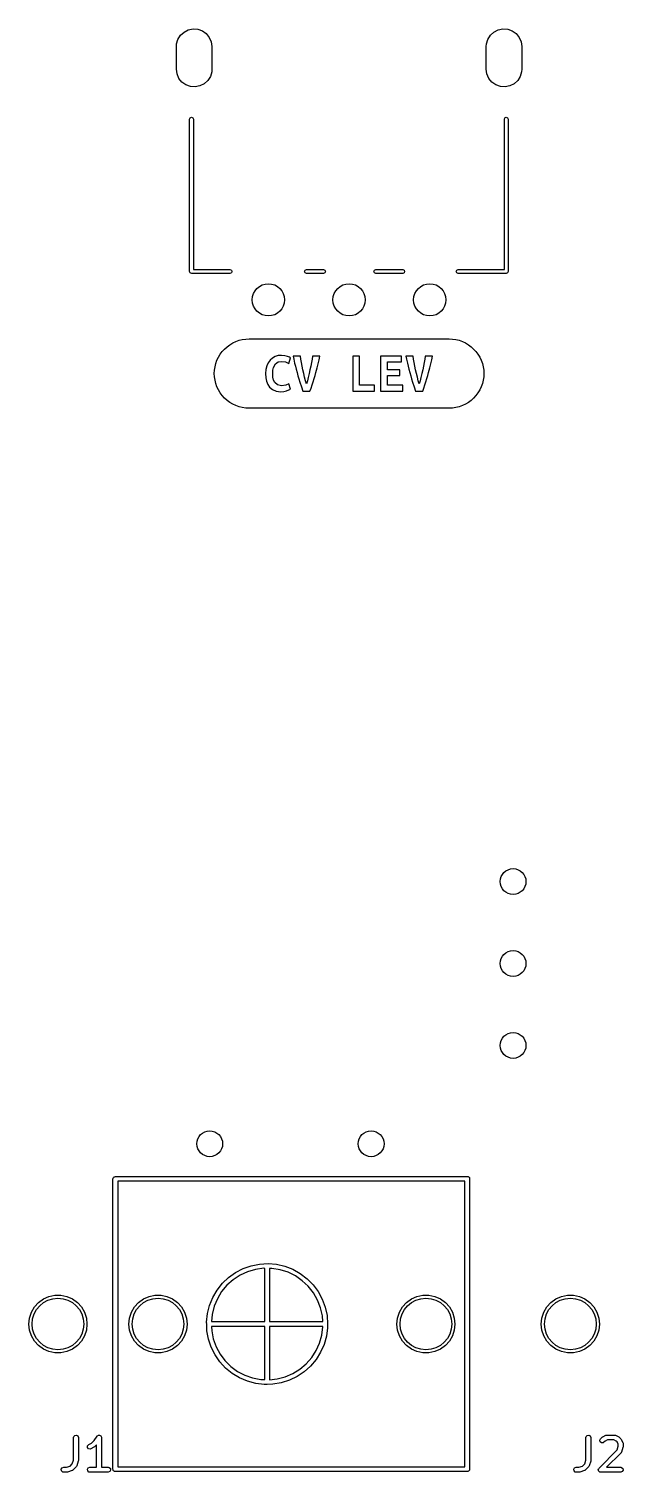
# Model space of a CAD drawing. Extents: x 123.2 to 168.8, y -143.5 to -47.4.
# Drawn here: x 123.18 to 141.59, y -143.53 to -98.79 of the extents above; entities that cross this region are included whole.
import ezdxf

# ---------------------------------------------------------------- set-up
doc = ezdxf.new("R2010")
doc.units = 0
doc.layers.add('BLACK', color=7, linetype='CONTINUOUS')

msp = doc.modelspace()

# ---------------------------------------------------------------- linework, layer by layer
at = {"layer": 'BLACK', "linetype": 'CONTINUOUS'}
for p, q in [((127.982, -98.8864), (128.115, -98.8186)), ((128.115, -98.8186), (128.261, -98.7891)), ((128.261, -98.7891), (128.41, -98.8)), ((128.41, -98.8), (128.551, -98.8506)), ((128.551, -98.8506), (128.673, -98.9371)), ((137.582, -98.8864), (137.715, -98.8186)), ((137.715, -98.8186), (137.861, -98.7891)), ((137.861, -98.7891), (138.01, -98.8)), ((138.01, -98.8), (138.151, -98.8506)), ((138.151, -98.8506), (138.273, -98.9371)), ((127.746, -99.338), (127.752, -99.2577)), ((127.752, -99.2577), (127.794, -99.1143)), ((127.794, -99.1143), (127.872, -98.9874)), ((127.872, -98.9874), (127.982, -98.8864)), ((128.673, -98.9371), (128.766, -99.0531)), ((128.766, -99.0531), (128.826, -99.1901)), ((128.826, -99.1901), (128.846, -99.338)), ((137.346, -99.338), (137.352, -99.2577)), ((137.352, -99.2577), (137.394, -99.1143)), ((137.394, -99.1143), (137.472, -98.9874)), ((137.472, -98.9874), (137.582, -98.8864)), ((138.273, -98.9371), (138.366, -99.0531)), ((138.366, -99.0531), (138.426, -99.1901)), ((138.426, -99.1901), (138.446, -99.338)), ((127.746, -100.038), (127.746, -99.338)), ((128.846, -99.338), (128.846, -100.038)), ((137.346, -100.038), (137.346, -99.338)), ((138.446, -99.338), (138.446, -100.038)), ((127.766, -100.186), (127.746, -100.038)), ((127.826, -100.323), (127.766, -100.186)), ((128.84, -100.118), (128.798, -100.262)), ((128.846, -100.038), (128.84, -100.118)), ((137.366, -100.186), (137.346, -100.038)), ((137.426, -100.323), (137.366, -100.186)), ((138.44, -100.118), (138.398, -100.262)), ((138.446, -100.038), (138.44, -100.118)), ((127.919, -100.439), (127.826, -100.323)), ((128.041, -100.525), (127.919, -100.439)), ((128.182, -100.576), (128.041, -100.525)), ((128.331, -100.587), (128.182, -100.576)), ((128.477, -100.557), (128.331, -100.587)), ((128.61, -100.49), (128.477, -100.557)), ((128.72, -100.389), (128.61, -100.49)), ((128.798, -100.262), (128.72, -100.389)), ((137.519, -100.439), (137.426, -100.323)), ((137.641, -100.525), (137.519, -100.439)), ((137.782, -100.576), (137.641, -100.525)), ((137.931, -100.587), (137.782, -100.576)), ((138.077, -100.557), (137.931, -100.587)), ((138.21, -100.49), (138.077, -100.557)), ((138.32, -100.389), (138.21, -100.49)), ((138.398, -100.262), (138.32, -100.389)), ((128.156, -101.588), (128.174, -101.546)), ((128.174, -101.546), (128.216, -101.528)), ((128.216, -101.528), (128.258, -101.546)), ((128.258, -101.546), (128.276, -101.588)), ((137.906, -101.588), (137.924, -101.546)), ((137.924, -101.546), (137.966, -101.528)), ((137.966, -101.528), (138.008, -101.546)), ((138.008, -101.546), (138.026, -101.588)), ((128.156, -106.308), (128.156, -101.588)), ((128.276, -101.588), (128.276, -106.248)), ((137.906, -106.248), (137.906, -101.588)), ((138.026, -101.588), (138.026, -106.308)), ((128.174, -106.35), (128.156, -106.308)), ((128.216, -106.368), (128.174, -106.35)), ((128.221, -106.366), (128.216, -106.368)), ((128.226, -106.368), (128.221, -106.366)), ((129.406, -106.368), (128.226, -106.368)), ((128.276, -106.248), (129.406, -106.248)), ((129.406, -106.248), (129.448, -106.266)), ((129.448, -106.35), (129.406, -106.368)), ((129.448, -106.266), (129.466, -106.308)), ((129.466, -106.308), (129.448, -106.35)), ((131.716, -106.308), (131.734, -106.266)), ((131.734, -106.35), (131.716, -106.308)), ((131.734, -106.266), (131.776, -106.248)), ((131.776, -106.368), (131.734, -106.35)), ((131.776, -106.248), (132.306, -106.248)), ((132.306, -106.368), (131.776, -106.368)), ((132.306, -106.248), (132.348, -106.266)), ((132.348, -106.35), (132.306, -106.368)), ((132.348, -106.266), (132.366, -106.308)), ((132.366, -106.308), (132.348, -106.35)), ((133.866, -106.308), (133.884, -106.266)), ((133.884, -106.35), (133.866, -106.308)), ((133.884, -106.266), (133.926, -106.248)), ((133.926, -106.368), (133.884, -106.35)), ((133.926, -106.248), (134.756, -106.248)), ((134.756, -106.368), (133.926, -106.368)), ((134.756, -106.248), (134.798, -106.266)), ((134.798, -106.35), (134.756, -106.368)), ((134.798, -106.266), (134.816, -106.308)), ((134.816, -106.308), (134.798, -106.35)), ((136.416, -106.308), (136.434, -106.266)), ((136.434, -106.35), (136.416, -106.308)), ((136.434, -106.266), (136.476, -106.248)), ((136.476, -106.368), (136.434, -106.35)), ((136.476, -106.248), (137.906, -106.248)), ((137.966, -106.368), (136.476, -106.368)), ((138.008, -106.35), (137.966, -106.368)), ((138.026, -106.308), (138.008, -106.35)), ((129.166, -108.791), (129.237, -108.713)), ((129.237, -108.713), (129.315, -108.642)), ((129.315, -108.642), (129.4, -108.579)), ((129.4, -108.579), (129.491, -108.524)), ((129.491, -108.524), (129.586, -108.479)), ((129.586, -108.479), (129.686, -108.444)), ((129.686, -108.444), (129.788, -108.418)), ((129.788, -108.418), (129.893, -108.403)), ((129.893, -108.403), (129.998, -108.397)), ((129.998, -108.397), (136.194, -108.397)), ((136.194, -108.397), (136.299, -108.403)), ((136.299, -108.403), (136.404, -108.418)), ((136.404, -108.418), (136.506, -108.444)), ((136.506, -108.444), (136.606, -108.479)), ((136.606, -108.479), (136.701, -108.524)), ((136.701, -108.524), (136.792, -108.579)), ((136.792, -108.579), (136.877, -108.642)), ((136.877, -108.642), (136.955, -108.713)), ((136.955, -108.713), (137.026, -108.791)), ((128.942, -109.264), (128.968, -109.161)), ((128.968, -109.161), (129.003, -109.062)), ((129.003, -109.062), (129.049, -108.966)), ((129.049, -108.966), (129.103, -108.876)), ((129.103, -108.876), (129.166, -108.791)), ((130.591, -109.138), (130.547, -109.235)), ((130.65, -109.058), (130.591, -109.138)), ((130.721, -108.994), (130.65, -109.058)), ((130.805, -108.948), (130.721, -108.994)), ((130.899, -108.919), (130.805, -108.948)), ((130.814, -109.176), (130.899, -109.115)), ((131.001, -108.91), (130.899, -108.919)), ((130.899, -109.115), (130.998, -109.097)), ((130.998, -109.097), (131.128, -109.115)), ((131.105, -108.92), (131.001, -108.91)), ((131.186, -108.941), (131.105, -108.92)), ((131.128, -109.115), (131.225, -109.16)), ((131.245, -108.968), (131.186, -108.941)), ((131.225, -109.16), (131.281, -108.989)), ((131.281, -108.989), (131.245, -108.968)), ((131.586, -108.934), (131.359, -108.934)), ((131.359, -108.934), (131.379, -109.032)), ((131.379, -109.032), (131.408, -109.154)), ((131.408, -109.154), (131.431, -109.246)), ((131.599, -109.025), (131.586, -108.934)), ((131.618, -109.129), (131.599, -109.025)), ((131.64, -109.242), (131.618, -109.129)), ((131.929, -109.13), (131.907, -109.243)), ((131.948, -109.025), (131.929, -109.13)), ((131.964, -108.934), (131.948, -109.025)), ((132.189, -108.934), (131.964, -108.934)), ((132.137, -109.168), (132.165, -109.045)), ((132.165, -109.045), (132.189, -108.934)), ((133.423, -108.934), (133.207, -108.934)), ((133.207, -108.934), (133.207, -110.015)), ((133.423, -109.837), (133.423, -108.934)), ((134.066, -108.934), (134.066, -110.015)), ((134.721, -108.934), (134.066, -108.934)), ((134.281, -109.355), (134.281, -109.113)), ((134.281, -109.113), (134.721, -109.113)), ((134.721, -109.113), (134.721, -108.934)), ((134.852, -108.934), (134.872, -109.032)), ((135.079, -108.934), (134.852, -108.934)), ((134.872, -109.032), (134.901, -109.154)), ((134.901, -109.154), (134.924, -109.246)), ((135.092, -109.025), (135.079, -108.934)), ((135.11, -109.129), (135.092, -109.025)), ((135.132, -109.242), (135.11, -109.129)), ((135.421, -109.13), (135.399, -109.243)), ((135.44, -109.025), (135.421, -109.13)), ((135.456, -108.934), (135.44, -109.025)), ((135.681, -108.934), (135.456, -108.934)), ((135.63, -109.168), (135.658, -109.045)), ((135.658, -109.045), (135.681, -108.934)), ((137.026, -108.791), (137.089, -108.876)), ((137.089, -108.876), (137.143, -108.966)), ((137.143, -108.966), (137.189, -109.062)), ((137.189, -109.062), (137.224, -109.161)), ((137.224, -109.161), (137.25, -109.264)), ((128.921, -109.474), (128.927, -109.368)), ((128.927, -109.58), (128.921, -109.474)), ((128.927, -109.368), (128.942, -109.264)), ((128.942, -109.684), (128.927, -109.58)), ((130.52, -109.347), (130.511, -109.474)), ((130.511, -109.474), (130.518, -109.602)), ((130.518, -109.602), (130.541, -109.714)), ((130.547, -109.235), (130.52, -109.347)), ((130.729, -109.469), (130.735, -109.371)), ((130.736, -109.583), (130.729, -109.469)), ((130.735, -109.371), (130.753, -109.291)), ((130.757, -109.677), (130.736, -109.583)), ((130.753, -109.291), (130.814, -109.176)), ((131.431, -109.246), (131.456, -109.341)), ((131.456, -109.341), (131.483, -109.44)), ((131.483, -109.44), (131.512, -109.541)), ((131.512, -109.541), (131.542, -109.642)), ((131.664, -109.358), (131.64, -109.242)), ((131.69, -109.475), (131.664, -109.358)), ((131.718, -109.59), (131.69, -109.475)), ((131.747, -109.699), (131.718, -109.59)), ((131.831, -109.592), (131.803, -109.7)), ((131.858, -109.477), (131.831, -109.592)), ((131.883, -109.36), (131.858, -109.477)), ((131.907, -109.243), (131.883, -109.36)), ((132.012, -109.632), (132.04, -109.535)), ((132.04, -109.535), (132.067, -109.44)), ((132.067, -109.44), (132.105, -109.301)), ((132.105, -109.301), (132.137, -109.168)), ((134.663, -109.355), (134.281, -109.355)), ((134.281, -109.837), (134.281, -109.533)), ((134.281, -109.533), (134.663, -109.533)), ((134.663, -109.533), (134.663, -109.355)), ((134.924, -109.246), (134.949, -109.341)), ((134.949, -109.341), (134.976, -109.44)), ((134.976, -109.44), (135.004, -109.541)), ((135.004, -109.541), (135.034, -109.642)), ((135.157, -109.358), (135.132, -109.242)), ((135.183, -109.475), (135.157, -109.358)), ((135.211, -109.59), (135.183, -109.475)), ((135.239, -109.699), (135.211, -109.59)), ((135.323, -109.592), (135.295, -109.7)), ((135.35, -109.477), (135.323, -109.592)), ((135.376, -109.36), (135.35, -109.477)), ((135.399, -109.243), (135.376, -109.36)), ((135.504, -109.632), (135.533, -109.535)), ((135.533, -109.535), (135.56, -109.44)), ((135.56, -109.44), (135.597, -109.301)), ((135.597, -109.301), (135.63, -109.168)), ((137.25, -109.264), (137.265, -109.368)), ((137.265, -109.58), (137.25, -109.684)), ((137.265, -109.368), (137.271, -109.474)), ((137.271, -109.474), (137.265, -109.58)), ((128.968, -109.787), (128.942, -109.684)), ((129.003, -109.886), (128.968, -109.787)), ((129.049, -109.982), (129.003, -109.886)), ((129.103, -110.072), (129.049, -109.982)), ((130.541, -109.714), (130.578, -109.81)), ((130.578, -109.81), (130.631, -109.891)), ((130.631, -109.891), (130.724, -109.973)), ((130.724, -109.973), (130.84, -110.022)), ((130.793, -109.753), (130.757, -109.677)), ((130.877, -109.827), (130.793, -109.753)), ((130.84, -110.022), (130.98, -110.038)), ((131.001, -109.851), (130.877, -109.827)), ((130.98, -110.038), (131.076, -110.032)), ((131.14, -109.832), (131.001, -109.851)), ((131.076, -110.032), (131.159, -110.014)), ((131.228, -109.794), (131.14, -109.832)), ((131.159, -110.014), (131.283, -109.963)), ((131.283, -109.963), (131.228, -109.794)), ((131.542, -109.642), (131.572, -109.743)), ((131.572, -109.743), (131.618, -109.887)), ((131.618, -109.887), (131.661, -110.015)), ((131.661, -110.015), (131.883, -110.015)), ((131.775, -109.795), (131.747, -109.699)), ((131.803, -109.7), (131.775, -109.795)), ((131.883, -110.015), (131.917, -109.922)), ((131.917, -109.922), (131.949, -109.827)), ((131.949, -109.827), (131.981, -109.73)), ((131.981, -109.73), (132.012, -109.632)), ((133.207, -110.015), (133.886, -110.015)), ((133.886, -109.837), (133.423, -109.837)), ((133.886, -110.015), (133.886, -109.837)), ((134.066, -110.015), (134.759, -110.015)), ((134.759, -109.837), (134.281, -109.837)), ((134.759, -110.015), (134.759, -109.837)), ((135.034, -109.642), (135.065, -109.743)), ((135.065, -109.743), (135.111, -109.887)), ((135.111, -109.887), (135.154, -110.015)), ((135.154, -110.015), (135.376, -110.015)), ((135.267, -109.795), (135.239, -109.699)), ((135.295, -109.7), (135.267, -109.795)), ((135.376, -110.015), (135.409, -109.922)), ((135.409, -109.922), (135.442, -109.827)), ((135.442, -109.827), (135.474, -109.73)), ((135.474, -109.73), (135.504, -109.632)), ((137.143, -109.982), (137.089, -110.072)), ((137.189, -109.886), (137.143, -109.982)), ((137.224, -109.787), (137.189, -109.886)), ((137.25, -109.684), (137.224, -109.787)), ((129.166, -110.157), (129.103, -110.072)), ((129.237, -110.235), (129.166, -110.157)), ((129.315, -110.306), (129.237, -110.235)), ((129.4, -110.369), (129.315, -110.306)), ((129.491, -110.424), (129.4, -110.369)), ((129.586, -110.469), (129.491, -110.424)), ((129.686, -110.504), (129.586, -110.469)), ((129.788, -110.53), (129.686, -110.504)), ((136.506, -110.504), (136.404, -110.53)), ((136.606, -110.469), (136.506, -110.504)), ((136.701, -110.424), (136.606, -110.469)), ((136.792, -110.369), (136.701, -110.424)), ((136.877, -110.306), (136.792, -110.369)), ((136.955, -110.235), (136.877, -110.306)), ((137.026, -110.157), (136.955, -110.235)), ((137.089, -110.072), (137.026, -110.157)), ((129.893, -110.545), (129.788, -110.53)), ((129.998, -110.551), (129.893, -110.545)), ((136.194, -110.551), (129.998, -110.551)), ((136.299, -110.545), (136.194, -110.551)), ((136.404, -110.53), (136.299, -110.545)), ((125.781, -134.438), (125.783, -134.428)), ((125.781, -143.438), (125.781, -134.438)), ((125.782, -134.425), (125.784, -134.422)), ((125.783, -134.428), (125.782, -134.425)), ((125.784, -134.422), (125.786, -134.412)), ((125.786, -134.412), (125.798, -134.397)), ((125.798, -134.397), (125.808, -134.381)), ((125.808, -134.381), (125.814, -134.378)), ((125.814, -134.378), (125.819, -134.373)), ((125.819, -134.373), (125.838, -134.37)), ((125.838, -134.37), (125.856, -134.363)), ((125.856, -134.363), (136.756, -134.363)), ((125.931, -134.513), (125.931, -143.363)), ((136.681, -134.513), (125.931, -134.513)), ((136.681, -143.363), (136.681, -134.513)), ((136.756, -134.363), (136.766, -134.365)), ((136.766, -134.365), (136.769, -134.364)), ((136.769, -134.364), (136.772, -134.366)), ((136.772, -134.366), (136.782, -134.368)), ((136.782, -134.368), (136.797, -134.38)), ((136.797, -134.38), (136.813, -134.39)), ((136.813, -134.39), (136.816, -134.396)), ((136.816, -134.396), (136.821, -134.4)), ((136.821, -134.4), (136.824, -134.42)), ((136.824, -134.42), (136.831, -134.438)), ((136.831, -134.438), (136.831, -143.438)), ((129.361, -137.493), (129.576, -137.339)), ((129.576, -137.339), (129.811, -137.217)), ((129.95, -137.318), (129.717, -137.425)), ((129.811, -137.217), (130.061, -137.129)), ((130.196, -137.246), (129.95, -137.318)), ((130.061, -137.129), (130.321, -137.078)), ((130.45, -137.211), (130.196, -137.246)), ((130.321, -137.078), (130.585, -137.063)), ((130.481, -137.212), (130.45, -137.211)), ((130.481, -138.863), (130.481, -137.212)), ((130.585, -137.063), (130.849, -137.086)), ((130.707, -137.215), (130.631, -137.214)), ((130.631, -137.214), (130.631, -138.863)), ((130.96, -137.256), (130.707, -137.215)), ((130.849, -137.086), (131.107, -137.146)), ((131.204, -137.334), (130.96, -137.256)), ((131.107, -137.146), (131.354, -137.241)), ((131.434, -137.448), (131.204, -137.334)), ((131.354, -137.241), (131.585, -137.371)), ((129.005, -137.884), (129.169, -137.676)), ((129.312, -137.736), (129.148, -137.933)), ((129.169, -137.676), (129.361, -137.493)), ((129.503, -137.566), (129.312, -137.736)), ((129.717, -137.425), (129.503, -137.566)), ((131.645, -137.594), (131.434, -137.448)), ((131.585, -137.371), (131.796, -137.532)), ((131.831, -137.769), (131.645, -137.594)), ((131.796, -137.532), (131.982, -137.72)), ((131.99, -137.971), (131.831, -137.769)), ((131.982, -137.72), (132.139, -137.933)), ((123.474, -138.269), (123.626, -138.159)), ((123.626, -138.159), (123.798, -138.082)), ((123.798, -138.082), (123.982, -138.043)), ((123.982, -138.043), (124.17, -138.043)), ((124.17, -138.043), (124.354, -138.082)), ((124.354, -138.082), (124.526, -138.159)), ((124.526, -138.159), (124.678, -138.269)), ((126.574, -138.269), (126.726, -138.159)), ((126.726, -138.159), (126.898, -138.082)), ((126.898, -138.082), (127.082, -138.043)), ((127.082, -138.043), (127.27, -138.043)), ((127.27, -138.043), (127.454, -138.082)), ((127.454, -138.082), (127.626, -138.159)), ((127.626, -138.159), (127.778, -138.269)), ((128.773, -138.359), (128.872, -138.113)), ((128.872, -138.113), (129.005, -137.884)), ((129.015, -138.153), (128.916, -138.389)), ((129.148, -137.933), (129.015, -138.153)), ((132.117, -138.193), (131.99, -137.971)), ((132.21, -138.432), (132.117, -138.193)), ((132.139, -137.933), (132.265, -138.166)), ((132.265, -138.166), (132.357, -138.415)), ((134.874, -138.269), (135.026, -138.159)), ((135.026, -138.159), (135.198, -138.082)), ((135.198, -138.082), (135.382, -138.043)), ((135.382, -138.043), (135.57, -138.043)), ((135.57, -138.043), (135.754, -138.082)), ((135.754, -138.082), (135.926, -138.159)), ((135.926, -138.159), (136.078, -138.269)), ((139.349, -138.269), (139.501, -138.159)), ((139.501, -138.159), (139.673, -138.082)), ((139.673, -138.082), (139.857, -138.043)), ((139.857, -138.043), (140.045, -138.043)), ((140.045, -138.043), (140.229, -138.082)), ((140.229, -138.082), (140.401, -138.159)), ((140.401, -138.159), (140.553, -138.269)), ((123.196, -138.751), (123.254, -138.572)), ((123.254, -138.572), (123.348, -138.409)), ((123.348, -138.409), (123.474, -138.269)), ((124.678, -138.269), (124.804, -138.409)), ((124.804, -138.409), (124.898, -138.572)), ((124.898, -138.572), (124.956, -138.751)), ((126.296, -138.751), (126.354, -138.572)), ((126.354, -138.572), (126.448, -138.409)), ((126.448, -138.409), (126.574, -138.269)), ((127.778, -138.269), (127.904, -138.409)), ((127.904, -138.409), (127.998, -138.572)), ((127.998, -138.572), (128.056, -138.751)), ((128.682, -138.879), (128.709, -138.616)), ((128.709, -138.616), (128.773, -138.359)), ((128.852, -138.638), (128.83, -138.863)), ((128.916, -138.389), (128.852, -138.638)), ((132.267, -138.682), (132.21, -138.432)), ((132.28, -138.863), (132.267, -138.682)), ((132.357, -138.415), (132.412, -138.674)), ((132.412, -138.674), (132.431, -138.938)), ((134.596, -138.751), (134.654, -138.572)), ((134.654, -138.572), (134.748, -138.409)), ((134.748, -138.409), (134.874, -138.269)), ((136.078, -138.269), (136.204, -138.409)), ((136.204, -138.409), (136.298, -138.572)), ((136.298, -138.572), (136.356, -138.751)), ((139.071, -138.751), (139.129, -138.572)), ((139.129, -138.572), (139.223, -138.409)), ((139.223, -138.409), (139.349, -138.269)), ((140.553, -138.269), (140.679, -138.409)), ((140.679, -138.409), (140.773, -138.572)), ((140.773, -138.572), (140.831, -138.751)), ((123.176, -138.938), (123.196, -138.751)), ((123.196, -139.125), (123.176, -138.938)), ((123.254, -139.304), (123.196, -139.125)), ((124.956, -139.125), (124.898, -139.304)), ((124.956, -138.751), (124.976, -138.938)), ((124.976, -138.938), (124.956, -139.125)), ((126.276, -138.938), (126.296, -138.751)), ((126.296, -139.125), (126.276, -138.938)), ((126.354, -139.304), (126.296, -139.125)), ((128.056, -139.125), (127.998, -139.304)), ((128.056, -138.751), (128.076, -138.938)), ((128.076, -138.938), (128.056, -139.125)), ((128.682, -138.893), (128.682, -138.879)), ((128.684, -138.922), (128.682, -138.893)), ((128.682, -138.925), (128.684, -138.922)), ((128.684, -138.937), (128.682, -138.925)), ((128.692, -139.144), (128.684, -138.937)), ((128.83, -138.863), (130.481, -138.863)), ((128.833, -139.013), (128.839, -139.149)), ((130.481, -139.013), (128.833, -139.013)), ((130.481, -140.661), (130.481, -139.013)), ((130.631, -138.863), (132.28, -138.863)), ((130.631, -139.013), (130.631, -140.665)), ((132.284, -139.013), (130.631, -139.013)), ((132.251, -139.283), (132.283, -139.029)), ((132.283, -139.029), (132.284, -139.013)), ((132.427, -139.056), (132.392, -139.318)), ((132.431, -138.938), (132.427, -139.056)), ((134.576, -138.938), (134.596, -138.751)), ((134.596, -139.125), (134.576, -138.938)), ((134.654, -139.304), (134.596, -139.125)), ((136.356, -139.125), (136.298, -139.304)), ((136.356, -138.751), (136.376, -138.938)), ((136.376, -138.938), (136.356, -139.125)), ((139.051, -138.938), (139.071, -138.751)), ((139.071, -139.125), (139.051, -138.938)), ((139.129, -139.304), (139.071, -139.125)), ((140.831, -139.125), (140.773, -139.304)), ((140.831, -138.751), (140.851, -138.938)), ((140.851, -138.938), (140.831, -139.125)), ((123.348, -139.467), (123.254, -139.304)), ((123.474, -139.607), (123.348, -139.467)), ((124.804, -139.467), (124.678, -139.607)), ((124.898, -139.304), (124.804, -139.467)), ((126.448, -139.467), (126.354, -139.304)), ((126.574, -139.607), (126.448, -139.467)), ((127.904, -139.467), (127.778, -139.607)), ((127.998, -139.304), (127.904, -139.467)), ((128.74, -139.404), (128.692, -139.144)), ((128.824, -139.656), (128.74, -139.404)), ((128.839, -139.149), (128.889, -139.4)), ((128.889, -139.4), (128.976, -139.642)), ((132.076, -139.763), (132.182, -139.53)), ((132.182, -139.53), (132.251, -139.283)), ((132.32, -139.573), (132.213, -139.815)), ((132.392, -139.318), (132.32, -139.573)), ((134.748, -139.467), (134.654, -139.304)), ((134.874, -139.607), (134.748, -139.467)), ((136.204, -139.467), (136.078, -139.607)), ((136.298, -139.304), (136.204, -139.467)), ((139.223, -139.467), (139.129, -139.304)), ((139.349, -139.607), (139.223, -139.467)), ((140.679, -139.467), (140.553, -139.607)), ((140.773, -139.304), (140.679, -139.467)), ((123.626, -139.717), (123.474, -139.607)), ((123.798, -139.794), (123.626, -139.717)), ((123.982, -139.833), (123.798, -139.794)), ((124.17, -139.833), (123.982, -139.833)), ((124.354, -139.794), (124.17, -139.833)), ((124.526, -139.717), (124.354, -139.794)), ((124.678, -139.607), (124.526, -139.717)), ((126.726, -139.717), (126.574, -139.607)), ((126.898, -139.794), (126.726, -139.717)), ((127.082, -139.833), (126.898, -139.794)), ((127.27, -139.833), (127.082, -139.833)), ((127.454, -139.794), (127.27, -139.833)), ((127.626, -139.717), (127.454, -139.794)), ((127.778, -139.607), (127.626, -139.717)), ((128.942, -139.892), (128.824, -139.656)), ((129.093, -140.11), (128.942, -139.892)), ((128.976, -139.642), (129.097, -139.867)), ((129.097, -139.867), (129.25, -140.073)), ((131.768, -140.172), (131.938, -139.979)), ((131.938, -139.979), (132.076, -139.763)), ((132.213, -139.815), (132.073, -140.04)), ((135.026, -139.717), (134.874, -139.607)), ((135.198, -139.794), (135.026, -139.717)), ((135.382, -139.833), (135.198, -139.794)), ((135.57, -139.833), (135.382, -139.833)), ((135.754, -139.794), (135.57, -139.833)), ((135.926, -139.717), (135.754, -139.794)), ((136.078, -139.607), (135.926, -139.717)), ((139.501, -139.717), (139.349, -139.607)), ((139.673, -139.794), (139.501, -139.717)), ((139.857, -139.833), (139.673, -139.794)), ((140.045, -139.833), (139.857, -139.833)), ((140.229, -139.794), (140.045, -139.833)), ((140.401, -139.717), (140.229, -139.794)), ((140.553, -139.607), (140.401, -139.717)), ((129.272, -140.305), (129.093, -140.11)), ((129.25, -140.073), (129.433, -140.253)), ((129.478, -140.472), (129.272, -140.305)), ((129.433, -140.253), (129.639, -140.405)), ((129.705, -140.609), (129.478, -140.472)), ((129.639, -140.405), (129.866, -140.524)), ((131.119, -140.574), (131.355, -140.472)), ((131.355, -140.472), (131.573, -140.337)), ((131.705, -140.42), (131.485, -140.567)), ((131.573, -140.337), (131.768, -140.172)), ((131.902, -140.243), (131.705, -140.42)), ((132.073, -140.04), (131.902, -140.243)), ((129.949, -140.712), (129.705, -140.609)), ((129.866, -140.524), (130.108, -140.609)), ((130.205, -140.78), (129.949, -140.712)), ((130.108, -140.609), (130.36, -140.657)), ((130.468, -140.811), (130.205, -140.78)), ((130.36, -140.657), (130.481, -140.661)), ((130.538, -140.809), (130.468, -140.811)), ((130.543, -140.812), (130.538, -140.809)), ((130.561, -140.809), (130.543, -140.812)), ((130.732, -140.805), (130.561, -140.809)), ((130.631, -140.665), (130.871, -140.639)), ((130.994, -140.761), (130.732, -140.805)), ((130.871, -140.639), (131.119, -140.574)), ((131.246, -140.681), (130.994, -140.761)), ((131.485, -140.567), (131.246, -140.681)), ((124.56, -142.454), (124.564, -142.429)), ((124.56, -143.156), (124.56, -142.454)), ((124.564, -142.429), (124.597, -142.389)), ((124.597, -142.389), (124.648, -142.381)), ((124.648, -142.381), (124.692, -142.406)), ((124.692, -142.406), (124.71, -142.454)), ((124.71, -142.454), (124.71, -143.169)), ((124.991, -142.761), (124.994, -142.71)), ((124.994, -142.71), (125.03, -142.673)), ((125.03, -142.673), (125.114, -142.631)), ((125.114, -142.631), (125.195, -142.549)), ((125.195, -142.549), (125.287, -142.413)), ((125.274, -142.683), (125.212, -142.746)), ((125.274, -143.379), (125.274, -142.683)), ((125.287, -142.413), (125.305, -142.394)), ((125.305, -142.394), (125.309, -142.393)), ((125.309, -142.393), (125.311, -142.389)), ((125.311, -142.389), (125.333, -142.386)), ((125.333, -142.386), (125.354, -142.38)), ((125.354, -142.38), (125.358, -142.381)), ((125.358, -142.381), (125.362, -142.381)), ((125.362, -142.381), (125.381, -142.391)), ((125.381, -142.391), (125.401, -142.4)), ((125.401, -142.4), (125.403, -142.404)), ((125.403, -142.404), (125.406, -142.406)), ((125.406, -142.406), (125.414, -142.427)), ((125.414, -142.427), (125.423, -142.446)), ((125.423, -142.446), (125.422, -142.45)), ((125.422, -142.45), (125.424, -142.454)), ((125.424, -142.454), (125.424, -143.379)), ((140.435, -142.454), (140.439, -142.429)), ((140.435, -143.156), (140.435, -142.454)), ((140.439, -142.429), (140.472, -142.389)), ((140.472, -142.389), (140.523, -142.381)), ((140.523, -142.381), (140.567, -142.406)), ((140.567, -142.406), (140.585, -142.454)), ((140.585, -142.454), (140.585, -143.169)), ((140.864, -142.543), (140.885, -142.497)), ((140.877, -142.593), (140.864, -142.543)), ((140.919, -142.622), (140.877, -142.593)), ((140.885, -142.497), (140.933, -142.449)), ((140.97, -142.618), (140.919, -142.622)), ((140.933, -142.449), (140.951, -142.436)), ((140.951, -142.436), (140.952, -142.435)), ((140.952, -142.435), (141.048, -142.387)), ((140.991, -142.603), (140.97, -142.618)), ((141.03, -142.564), (140.991, -142.603)), ((141.099, -142.529), (141.03, -142.564)), ((141.048, -142.387), (141.073, -142.38)), ((141.073, -142.38), (141.077, -142.381)), ((141.077, -142.381), (141.081, -142.379)), ((141.081, -142.379), (141.319, -142.379)), ((141.301, -142.529), (141.099, -142.529)), ((141.37, -142.564), (141.301, -142.529)), ((141.319, -142.379), (141.345, -142.384)), ((141.345, -142.384), (141.348, -142.387)), ((141.348, -142.387), (141.353, -142.387)), ((141.353, -142.387), (141.448, -142.435)), ((141.4, -142.594), (141.37, -142.564)), ((141.435, -142.663), (141.4, -142.594)), ((141.435, -142.728), (141.435, -142.663)), ((141.448, -142.435), (141.466, -142.448)), ((141.466, -142.448), (141.467, -142.449)), ((141.467, -142.449), (141.515, -142.497)), ((141.515, -142.497), (141.528, -142.515)), ((141.528, -142.515), (141.529, -142.516)), ((141.529, -142.516), (141.577, -142.611)), ((141.577, -142.611), (141.584, -142.636)), ((141.584, -142.636), (141.583, -142.641)), ((141.583, -142.641), (141.585, -142.645)), ((141.585, -142.645), (141.585, -142.74)), ((124.521, -143.271), (124.56, -143.156)), ((125.022, -142.803), (124.991, -142.761)), ((125.072, -142.815), (125.022, -142.803)), ((125.097, -142.807), (125.072, -142.815)), ((125.192, -142.76), (125.097, -142.807)), ((125.193, -142.758), (125.192, -142.76)), ((125.212, -142.746), (125.193, -142.758)), ((140.396, -143.271), (140.435, -143.156)), ((140.838, -143.401), (141.396, -142.842)), ((141.515, -142.936), (141.072, -143.379)), ((141.396, -142.842), (141.435, -142.728)), ((141.517, -142.932), (141.515, -142.936)), ((141.521, -142.93), (141.517, -142.932)), ((141.533, -142.907), (141.521, -142.93)), ((141.581, -142.764), (141.533, -142.907)), ((141.585, -142.74), (141.581, -142.762)), ((141.581, -142.762), (141.581, -142.764)), ((124.18, -143.441), (124.206, -143.397)), ((124.189, -143.492), (124.18, -143.441)), ((124.228, -143.525), (124.189, -143.492)), ((124.206, -143.397), (124.254, -143.379)), ((124.254, -143.529), (124.228, -143.525)), ((124.254, -143.379), (124.337, -143.379)), ((124.349, -143.529), (124.254, -143.529)), ((124.337, -143.379), (124.451, -143.341)), ((124.35, -143.529), (124.349, -143.529)), ((124.373, -143.526), (124.35, -143.529)), ((124.516, -143.478), (124.373, -143.526)), ((124.451, -143.341), (124.521, -143.271)), ((124.519, -143.475), (124.516, -143.478)), ((124.524, -143.475), (124.519, -143.475)), ((124.545, -143.46), (124.524, -143.475)), ((124.64, -143.365), (124.545, -143.46)), ((124.642, -143.36), (124.64, -143.365)), ((124.646, -143.358), (124.642, -143.36)), ((124.658, -143.335), (124.646, -143.358)), ((124.706, -143.192), (124.658, -143.335)), ((124.71, -143.169), (124.706, -143.191)), ((124.706, -143.191), (124.706, -143.192)), ((124.989, -143.441), (125.015, -143.397)), ((124.998, -143.492), (124.989, -143.441)), ((125.038, -143.525), (124.998, -143.492)), ((125.015, -143.397), (125.063, -143.379)), ((125.063, -143.529), (125.038, -143.525)), ((125.063, -143.379), (125.274, -143.379)), ((125.635, -143.529), (125.063, -143.529)), ((125.424, -143.379), (125.635, -143.379)), ((125.635, -143.379), (125.66, -143.384)), ((125.683, -143.512), (125.635, -143.529)), ((125.66, -143.384), (125.7, -143.417)), ((125.709, -143.467), (125.683, -143.512)), ((125.7, -143.417), (125.709, -143.467)), ((125.788, -143.456), (125.781, -143.438)), ((125.791, -143.475), (125.788, -143.456)), ((125.796, -143.48), (125.791, -143.475)), ((125.799, -143.486), (125.796, -143.48)), ((125.815, -143.496), (125.799, -143.486)), ((125.83, -143.508), (125.815, -143.496)), ((125.84, -143.51), (125.83, -143.508)), ((125.843, -143.512), (125.84, -143.51)), ((125.846, -143.511), (125.843, -143.512)), ((125.856, -143.513), (125.846, -143.511)), ((136.756, -143.513), (125.856, -143.513)), ((125.931, -143.363), (136.681, -143.363)), ((136.774, -143.506), (136.756, -143.513)), ((136.793, -143.503), (136.774, -143.506)), ((136.798, -143.498), (136.793, -143.503)), ((136.804, -143.495), (136.798, -143.498)), ((136.814, -143.479), (136.804, -143.495)), ((136.826, -143.464), (136.814, -143.479)), ((136.828, -143.454), (136.826, -143.464)), ((136.83, -143.451), (136.828, -143.454)), ((136.831, -143.438), (136.829, -143.448)), ((136.829, -143.448), (136.83, -143.451)), ((140.055, -143.441), (140.081, -143.397)), ((140.064, -143.492), (140.055, -143.441)), ((140.103, -143.525), (140.064, -143.492)), ((140.081, -143.397), (140.129, -143.379)), ((140.129, -143.529), (140.103, -143.525)), ((140.129, -143.379), (140.212, -143.379)), ((140.224, -143.529), (140.129, -143.529)), ((140.212, -143.379), (140.326, -143.341)), ((140.225, -143.529), (140.224, -143.529)), ((140.248, -143.526), (140.225, -143.529)), ((140.391, -143.478), (140.248, -143.526)), ((140.326, -143.341), (140.396, -143.271)), ((140.394, -143.475), (140.391, -143.478)), ((140.399, -143.475), (140.394, -143.475)), ((140.42, -143.46), (140.399, -143.475)), ((140.515, -143.365), (140.42, -143.46)), ((140.517, -143.36), (140.515, -143.365)), ((140.521, -143.358), (140.517, -143.36)), ((140.533, -143.335), (140.521, -143.358)), ((140.581, -143.192), (140.533, -143.335)), ((140.585, -143.169), (140.581, -143.191)), ((140.581, -143.191), (140.581, -143.192)), ((140.816, -143.448), (140.817, -143.445)), ((140.822, -143.47), (140.816, -143.448)), ((140.817, -143.441), (140.828, -143.422)), ((140.817, -143.445), (140.817, -143.441)), ((140.826, -143.492), (140.822, -143.47)), ((140.828, -143.494), (140.826, -143.492)), ((140.828, -143.422), (140.838, -143.401)), ((140.829, -143.497), (140.828, -143.494)), ((140.848, -143.51), (140.829, -143.497)), ((140.865, -143.525), (140.848, -143.51)), ((140.87, -143.526), (140.865, -143.525)), ((140.871, -143.527), (140.87, -143.526)), ((140.874, -143.527), (140.871, -143.527)), ((140.891, -143.529), (140.874, -143.527)), ((141.51, -143.529), (140.891, -143.529)), ((141.072, -143.379), (141.51, -143.379)), ((141.51, -143.379), (141.535, -143.384)), ((141.558, -143.512), (141.51, -143.529)), ((141.535, -143.384), (141.575, -143.417)), ((141.584, -143.467), (141.558, -143.512)), ((141.575, -143.417), (141.584, -143.467))]:
    msp.add_line(p, q, dxfattribs=at)
at = {"layer": 'BLACK'}
for centre, radius in [((130.596, -107.188), 0.5), ((133.096, -107.188), 0.5), ((135.596, -107.188), 0.5), ((138.176, -125.222), 0.4), ((138.176, -127.762), 0.4), ((138.176, -130.302), 0.4), ((128.778, -133.35), 0.4), ((133.778, -133.35), 0.4), ((124.076, -138.938), 0.8), ((127.176, -138.938), 0.8), ((135.476, -138.938), 0.8), ((139.951, -138.938), 0.8)]:
    msp.add_circle(centre, radius, dxfattribs=at)

doc.saveas('drawing.dxf')
